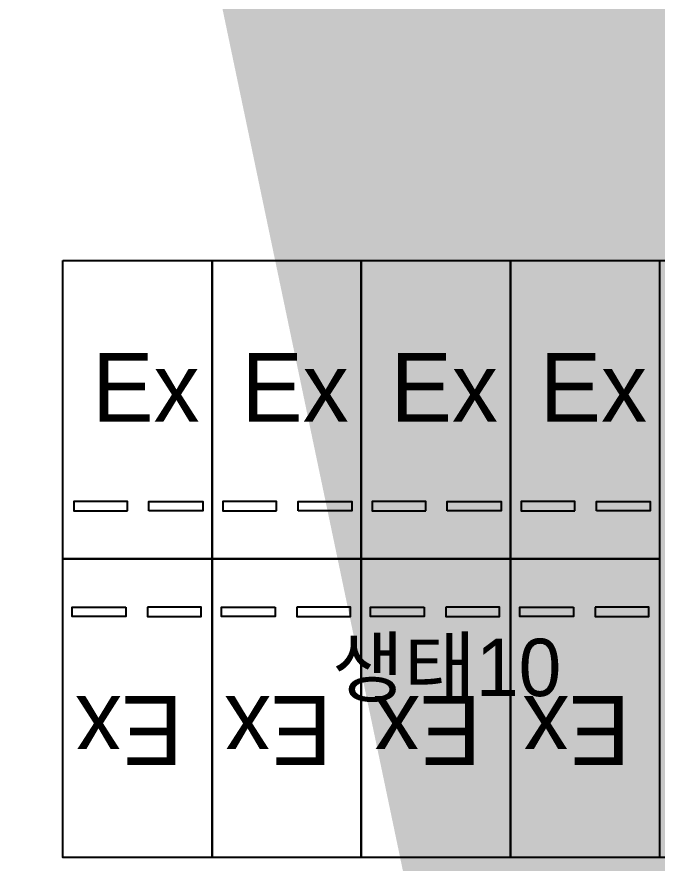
# Model space of a CAD drawing. Header units: millimetres. Extents: x 4836525 to 5356909, y -1773032 to -1295773.
# Drawn here: x 5176572 to 5187730, y -1446509 to -1431763 of the extents above; entities that cross this region are included whole.
import ezdxf

# ---------------------------------------------------------------- set-up
doc = ezdxf.new("R2010")
doc.units = ezdxf.units.MM
doc.header["$LTSCALE"] = 1000
doc.layers.get('0').update_dxf_attribs({"lineweight": 9})
doc.layers.get('DEFPOINTS').update_dxf_attribs({"color": 11})
doc.layers.add('A-주차(일반)', color=6, linetype='Continuous')
doc.layers.add('PAT', color=252, linetype='Continuous')
doc.layers.add('BB', color=7, linetype='Continuous', true_color=0xf6d936)
doc.styles.get("Standard").update_dxf_attribs({"font": '현대하모니 L.ttf'})

# ---------------------------------------------------------------- blocks, each defined once
blk = doc.blocks.new('PARK_EX')
at = {"layer": 'A-주차(일반)'}
blk.add_lwpolyline([(0, 0), (2600, 0), (2600, -5200), (0, -5200), (0, 0)], dxfattribs=at)
for points in [[(1125, -4362), (1125, -4200), (188, -4200), (188, -4362)], [(1500, -4362), (1500, -4200), (2438, -4200), (2438, -4362)]]:
    blk.add_lwpolyline(points, close=True, dxfattribs=at)
at = {"layer": 'DEFPOINTS'}
blk.add_text('Ex', height=1200, dxfattribs=at).set_placement((510, -2810))

msp = doc.modelspace()

# ---------------------------------------------------------------- hatches: boundary and pattern name
at = {"layer": 'BB'}
h = msp.add_hatch(dxfattribs=at)
h.set_pattern_fill('DOTS', color=256, scale=100)
h.set_pattern_definition([(0, (5202526.62, -1465237.19), (79.375, 158.75), [0, -158.75])])
edge = h.paths.add_edge_path()
edge.add_line((5177373, -1466206), (5177619, -1466206))
edge.add_line((5177619, -1466206), (5179619, -1467206))
edge.add_line((5179619, -1467206), (5191195, -1467206))
edge.add_line((5191195, -1467206), (5196573, -1461827))
edge.add_line((5196573, -1461827), (5196573, -1424108))
edge.add_line((5196573, -1424108), (5198700, -1424108))
edge.add_ellipse((5187773, -1429070), major_axis=(12000, 0), ratio=1, start_angle=24.4212, end_angle=32.5776)
edge.add_line((5197885, -1422608), (5176591, -1422608))
edge.add_ellipse((5182573, -1423065), major_axis=(6000, 0), ratio=1, start_angle=175.6335, end_angle=180)
edge.add_line((5176573, -1423065), (5176573, -1424108))
edge.add_line((5176573, -1424108), (5195073, -1424108))
edge.add_line((5195073, -1424108), (5195073, -1461206))
edge.add_line((5195073, -1461206), (5190573, -1465706))
edge.add_line((5190573, -1465706), (5179973, -1465706))
edge.add_line((5179973, -1465706), (5177973, -1464706))
edge.add_line((5177973, -1464706), (5177373, -1464706))
edge.add_line((5177373, -1464706), (5177373, -1466206))
at = {"layer": 'PAT', "ltscale": 1000}
h = msp.add_hatch(dxfattribs=at)
h.set_pattern_fill('HLNHER', color=256, scale=3, angle=45)
h.set_pattern_definition([(45, (5162774.07, -1429800.3), (4e-14, 431.0523), [914.4, -304.8]), (135, (5162989.6, -1429584.77), (-4e-14, -431.0523), [914.4, -304.8])])
edge = h.paths.add_edge_path()
edge.add_ellipse((5182573, -1423065), major_axis=(5800, 0), ratio=1, start_angle=167.6961, end_angle=180)
edge.add_ellipse((5179973, -1426606), major_axis=(3200, 0), ratio=1, start_angle=180, end_angle=266.4167)
edge.add_ellipse((5187773, -1456209), major_axis=(11800, 0), ratio=1, start_angle=270, end_angle=282.5128)
edge.add_ellipse((5187773, -1456209), major_axis=(11800, 0), ratio=1, start_angle=282.5128, end_angle=360)
edge.add_ellipse((5187773, -1429070), major_axis=(11800, 0), ratio=1, start_angle=0, end_angle=37.8501)
edge.add_line((5197091, -1421829), (5176907, -1421829))
edge.add_line((5176773, -1423065), (5176773, -1426606))
edge.add_line((5179773, -1429799), (5179773, -1424606))
edge.add_line((5179773, -1424606), (5193173, -1424606))
edge.add_line((5193173, -1424606), (5193173, -1452609))
edge.add_line((5193173, -1452609), (5177573, -1452609))
edge.add_line((5177573, -1452609), (5177573, -1463829))
edge.add_line((5177573, -1463829), (5177573, -1468009))
edge.add_line((5177573, -1468009), (5187773, -1468009))
edge.add_line((5199573, -1456209), (5199573, -1429070))
h.paths.add_polyline_path([(5182573, -1454067), (5182573, -1453067), (5190773, -1453067), (5190773, -1454713), (5194323, -1454713), (5194323, -1460767), (5190573, -1460767), (5190573, -1465067), (5179273, -1465067), (5179273, -1454067)])

# ---------------------------------------------------------------- linework, layer by layer
at = {"layer": 'DEFPOINTS'}
msp.add_lwpolyline([(5177373, -1436009), (5192973, -1436009), (5192973, -1446409), (5177373, -1446409)], close=True, dxfattribs=at)

# ---------------------------------------------------------------- block references
for p, rotation in [((5177373, -1436009), 360), ((5179973, -1436009), 360), ((5182573, -1436009), 360), ((5185173, -1436009), 360), ((5179973, -1446409), 180), ((5182573, -1446409), 180), ((5185173, -1446409), 180), ((5187773, -1446409), 180)]:
    msp.add_blockref('PARK_EX', p, dxfattribs=dict(rotation=rotation))

# ---------------------------------------------------------------- texts
msp.add_text('생태10', height=1000, dxfattribs=at).set_placement((5182063, -1443599))

doc.saveas('drawing.dxf')
